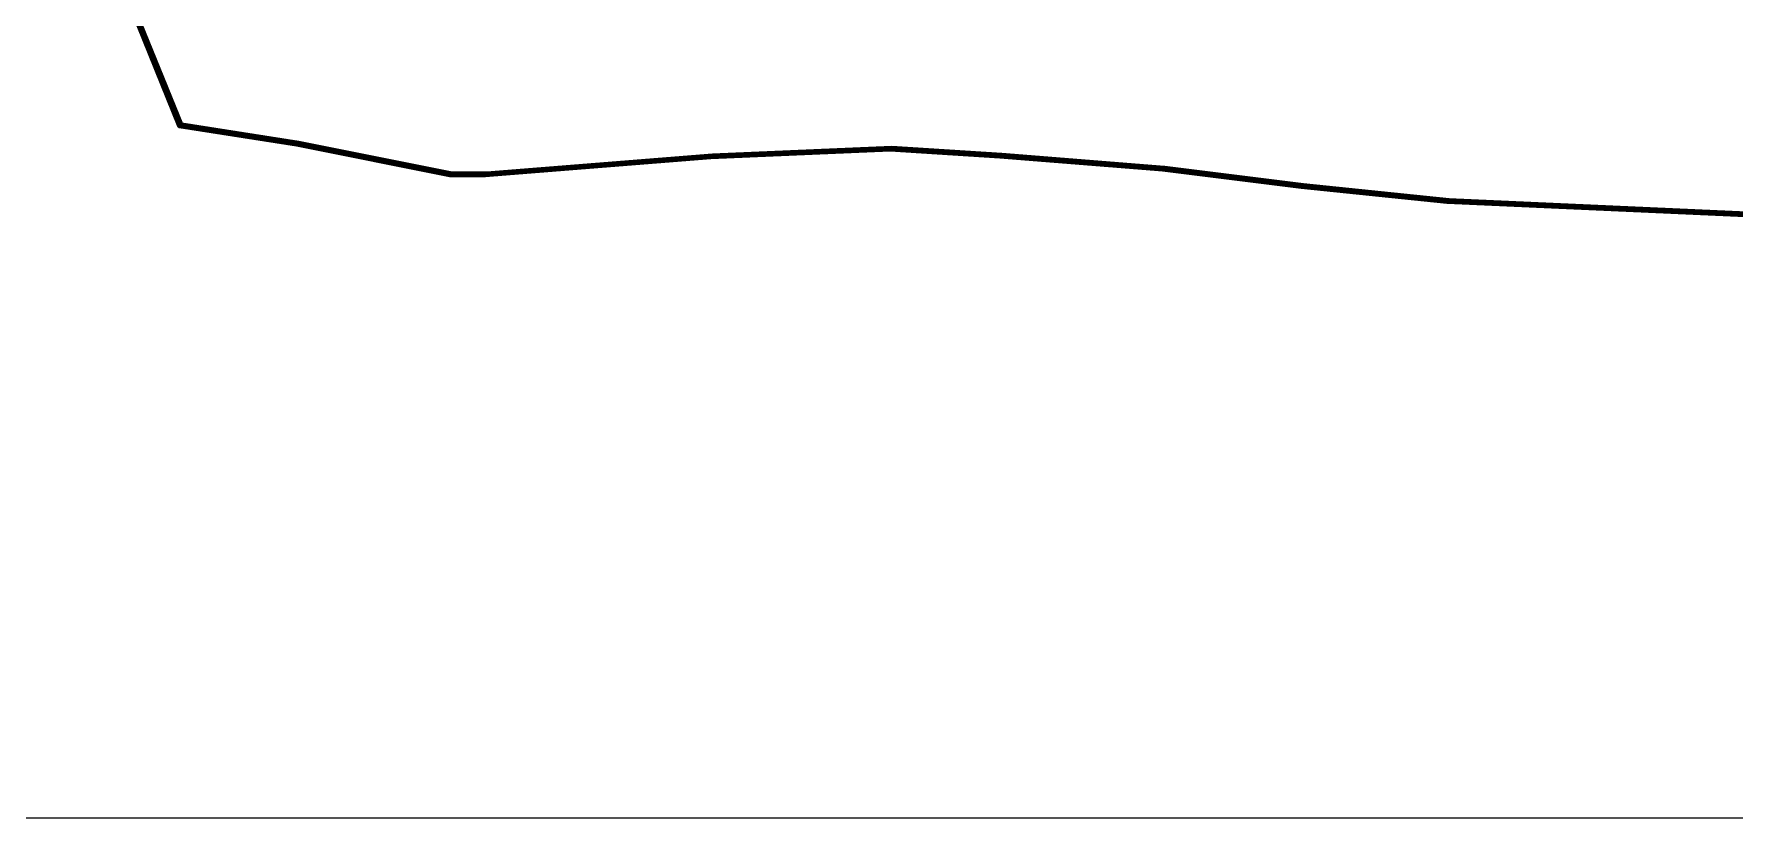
# Model space of a CAD drawing. Header units: millimetres. Extents: x 1379499 to 1411715, y 5652947 to 5671991.
# Drawn here: x 1404402 to 1406770, y 5652947 to 5654039 of the extents above; entities that cross this region are included whole.
import ezdxf

# ---------------------------------------------------------------- set-up
doc = ezdxf.new("R2010")
doc.units = ezdxf.units.MM
doc.layers.add('межа по генплану', color=7, linetype='Continuous')
doc.layers.add('на область', color=5, linetype='Continuous')
picture_1 = doc.add_image_def('image1.bmp', size_in_pixel=(3370, 2384))

msp = doc.modelspace()

# ---------------------------------------------------------------- linework, layer by layer
at = {"layer": 'межа по генплану', "color": 3, "lineweight": 70}
msp.add_lwpolyline([(1406795.1, 5653785.8), (1406369.7, 5653804.8), (1406166.8, 5653825.7), (1405973.6, 5653850.1), (1405746.8, 5653868.1), (1405594, 5653878), (1405344.2, 5653867), (1405029.9, 5653842.3), (1404980.9, 5653842.3), (1404767.5, 5653884.8), (1404604.4, 5653910.2), (1404531.1, 5654091.8)], dxfattribs=at)
at = {"layer": 'межа по генплану', "color": 5, "lineweight": 70}
msp.add_lwpolyline([(1406795.1, 5653785.8), (1406369.7, 5653804.8), (1406166.8, 5653825.7), (1405973.6, 5653850.1), (1405746.8, 5653868.1), (1405594, 5653878), (1405344.2, 5653867), (1405029.9, 5653842.3), (1404980.9, 5653842.3), (1404767.5, 5653884.8), (1404604.4, 5653910.2), (1404531.2, 5654091.1)], dxfattribs=at)
at = {"layer": 'межа по генплану', "color": 1, "lineweight": 70}
msp.add_lwpolyline([(1406797.5, 5653788.6), (1406372.1, 5653807.6), (1406169.2, 5653828.5), (1405976, 5653852.9), (1405749.2, 5653870.9), (1405596.4, 5653880.8), (1405346.6, 5653869.8), (1405032.3, 5653845.1), (1404983.3, 5653845.1), (1404769.9, 5653887.6), (1404606.8, 5653913), (1404533.6, 5654093.9)], dxfattribs=at)

# ---------------------------------------------------------------- pictures from other files: only their frames are drawn
at = {"layer": 'на область', "color": 7, "lineweight": -2}
image = msp.add_image(picture_1, insert=(1395288.6, 5652947), size_in_units=(16426, 11620.1), dxfattribs=at)
image.dxf.flags = 7

doc.saveas('drawing.dxf')
